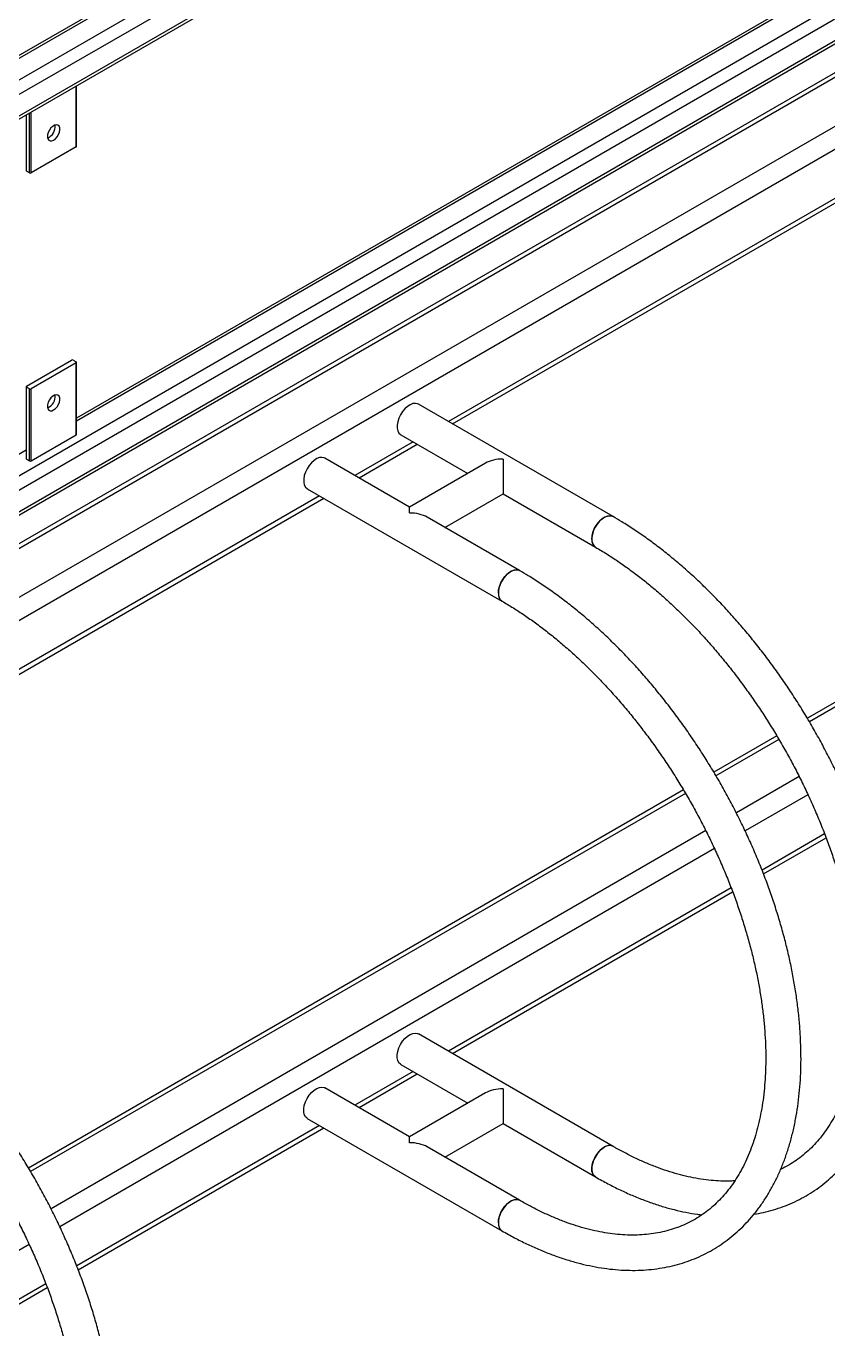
# Model space of a CAD drawing. Header units: millimetres. Extents: x 5333 to 11273, y -3184 to 1016.
# Drawn here: x 10210 to 10574, y -1076 to -485 of the extents above; entities that cross this region are included whole.
import ezdxf

# ---------------------------------------------------------------- set-up
doc = ezdxf.new("R2010")
doc.units = ezdxf.units.MM

# ---------------------------------------------------------------- blocks, each defined once
blk = doc.blocks.new('izometria')
for p, q in [((-1474.34, 2133.13), (-2086.66, 1779.64)), ((-1475.84, 2133.62), (-2084.94, 1781.99)), ((-1462.25, 2123.78), (-2981.76, 1246.59)), ((-1465.86, 2128.23), (-2106.87, 1758.18)), ((-1462.25, 2113.99), (-2981.76, 1236.79)), ((-2981.76, 1235.44), (-1463.35, 2111.99)), ((-1462.25, 1944.14), (-2981.76, 1066.95)), ((-1462.25, 1934.35), (-2981.76, 1057.15)), ((-2981.76, 1055.8), (-1463.35, 1932.35)), ((-1508.6, 1923.92), (-2942.86, 1095.94)), ((-1479.08, 1910.13), (-2981.76, 1042.65)), ((-1477.85, 1908.68), (-2981.76, 1040.49)), ((-1563.2, 1903.55), (-1992.82, 1655.53)), ((-1563.2, 1902.2), (-1992.82, 1654.18)), ((-1458.62, 1897.58), (-2981.76, 1018.28)), ((-1451.02, 1891.51), (-2981.76, 1007.83)), ((-1528.91, 1824.34), (-1824.03, 1653.97)), ((-1822.16, 1652.88), (-1527.03, 1823.26)), ((-1992.97, 1778.62), (-1992.97, 1806.25)), ((-1992.82, 1778.82), (-1992.82, 1806.34)), ((-2015.74, 1793.1), (-2015.74, 1767.8)), ((-2015.6, 1767.6), (-2015.6, 1793.19)), ((-2014.18, 1766.78), (-2014.18, 1794.01)), ((-2013.48, 1766.78), (-2013.48, 1794.41)), ((-1992.97, 1778.62), (-2013.48, 1766.78)), ((-2014.18, 1766.78), (-2015.6, 1767.6)), ((-2015.6, 1670.02), (-1995.09, 1681.86)), ((-1992.97, 1680.63), (-2013.48, 1668.79)), ((-1994.39, 1681.86), (-1992.97, 1681.04)), ((-1992.97, 1647.97), (-1992.97, 1680.63)), ((-1992.82, 1648.17), (-1992.82, 1680.84)), ((-2015.74, 1669.81), (-2015.74, 1637.15)), ((-2014.18, 1668.79), (-2015.6, 1669.61)), ((-2015.6, 1636.95), (-2015.6, 1669.61)), ((-2014.18, 1636.13), (-2014.18, 1668.79)), ((-2013.48, 1636.13), (-2013.48, 1668.79)), ((-1749.26, 1610.8), (-1837.65, 1661.83)), ((-2013.48, 1636.13), (-1992.97, 1647.97)), ((-1840.03, 1644.73), (-1866.46, 1629.47)), ((-1845.65, 1647.97), (-1815.23, 1630.41)), ((-2015.74, 1640.95), (-2445.37, 1392.93)), ((-1864.58, 1628.39), (-1838.16, 1643.65)), ((-2015.6, 1636.95), (-2014.18, 1636.13)), ((-1841.65, 1615.15), (-1880.08, 1637.33)), ((-1807.22, 1635.03), (-1841.65, 1615.15)), ((-1882.46, 1620.24), (-2177.58, 1449.86)), ((-1888.08, 1623.48), (-1799.69, 1572.45)), ((-1825.65, 1605.91), (-1799.22, 1621.17)), ((-1799.22, 1621.17), (-1757.26, 1596.94)), ((-1479.08, 1624.34), (-1661.07, 1519.28)), ((-1477.85, 1622.89), (-1660.12, 1517.67)), ((-2175.71, 1448.78), (-1880.58, 1619.15)), ((-1791.69, 1586.31), (-1833.65, 1610.53)), ((-1674.93, 1511.28), (-1703.5, 1494.79)), ((-1673.98, 1509.67), (-1702.55, 1493.18)), ((-1664.75, 1492.79), (-1693.29, 1476.31)), ((-1717.35, 1486.79), (-2014.62, 1315.18)), ((-1716.4, 1485.18), (-2013.67, 1313.57)), ((-1660.81, 1484.61), (-1689.32, 1468.15)), ((-1707.18, 1468.29), (-2004.42, 1296.7)), ((-1653.23, 1466.78), (-1681.63, 1450.38)), ((-1680.94, 1448.62), (-1652.56, 1465)), ((-1703.23, 1460.12), (-2000.45, 1288.54)), ((-1695.65, 1442.29), (-1824.03, 1368.18)), ((-1822.16, 1367.09), (-1694.99, 1440.51)), ((-1749.26, 1325.01), (-1837.65, 1376.04)), ((-1845.65, 1362.18), (-1815.23, 1344.62)), ((-1840.03, 1358.94), (-1866.46, 1343.68)), ((-1864.58, 1342.6), (-1838.16, 1357.86)), ((-1841.65, 1329.36), (-1880.08, 1351.55)), ((-1807.22, 1349.24), (-1841.65, 1329.36)), ((-1888.08, 1337.69), (-1799.69, 1286.66)), ((-1882.46, 1334.45), (-1992.76, 1270.77)), ((-1992.07, 1269.01), (-1880.58, 1333.36)), ((-1825.65, 1320.13), (-1799.22, 1335.38)), ((-1799.22, 1335.38), (-1757.26, 1311.16)), ((-1791.69, 1300.52), (-1833.65, 1324.74)), ((-2014.36, 1280.51), (-2042.87, 1264.05)), ((-2006.78, 1262.68), (-2035.19, 1246.28)), ((-2034.49, 1244.51), (-2006.11, 1260.9))]:
    blk.add_line(p, q)
at = {"flags": 128}
for points in [[(-2003.23, 1781.68), (-2002.4, 1782.3), (-2001.64, 1783.16), (-2001.02, 1784.18), (-2000.6, 1785.27), (-2000.41, 1786.33), (-2000.47, 1787.26), (-2000.78, 1787.99), (-2001.31, 1788.45), (-2002, 1788.59), (-2002.81, 1788.42), (-2003.65, 1787.93), (-2004.46, 1787.18), (-2005.15, 1786.23), (-2005.68, 1785.16), (-2005.99, 1784.08), (-2006.05, 1783.07), (-2005.86, 1782.23), (-2005.44, 1781.63), (-2004.82, 1781.32), (-2004.06, 1781.34), (-2003.23, 1781.68)], [(-2003.22, 1659.2), (-2002.38, 1659.83), (-2001.62, 1660.69), (-2001.01, 1661.71), (-2000.59, 1662.79), (-2000.4, 1663.85), (-2000.46, 1664.79), (-2000.77, 1665.52), (-2001.29, 1665.97), (-2001.99, 1666.12), (-2002.8, 1665.94), (-2003.64, 1665.45), (-2004.45, 1664.7), (-2005.14, 1663.75), (-2005.67, 1662.69), (-2005.98, 1661.6), (-2006.04, 1660.6), (-2005.85, 1659.75), (-2005.43, 1659.15), (-2004.81, 1658.85), (-2004.05, 1658.87), (-2003.22, 1659.2)], [(-1837.65, 1661.83), (-1837.99, 1661.99), (-1839, 1662.2), (-1840.14, 1662.07), (-1841.34, 1661.6), (-1842.57, 1660.82), (-1843.74, 1659.76), (-1844.82, 1658.47), (-1845.76, 1657.02), (-1846.5, 1655.47), (-1847.01, 1653.89), (-1847.27, 1652.36), (-1847.27, 1650.95), (-1847.01, 1649.72), (-1846.5, 1648.73), (-1845.76, 1648.04), (-1845.65, 1647.97)], [(-1880.08, 1637.33), (-1880.41, 1637.5), (-1881.43, 1637.71), (-1882.56, 1637.57), (-1883.77, 1637.11), (-1884.99, 1636.32), (-1886.17, 1635.27), (-1887.25, 1633.98), (-1888.18, 1632.53), (-1888.92, 1630.98), (-1889.44, 1629.4), (-1889.7, 1627.87), (-1889.7, 1626.45), (-1889.44, 1625.23), (-1888.92, 1624.24), (-1888.18, 1623.54), (-1888.08, 1623.48)], [(-1799.22, 1636.94), (-1799.22, 1635.71), (-1799.22, 1634.31), (-1799.22, 1632.8), (-1799.22, 1631.21), (-1799.22, 1629.6), (-1799.22, 1628.02), (-1799.22, 1626.5), (-1799.22, 1625.11), (-1799.22, 1623.88), (-1799.22, 1622.84), (-1799.22, 1622.04), (-1799.22, 1621.48), (-1799.22, 1621.2), (-1799.22, 1621.17)], [(-1841.65, 1612.45), (-1841.65, 1613.54), (-1841.65, 1614.36), (-1841.65, 1614.91), (-1841.65, 1615.14), (-1841.65, 1615.15)], [(-1758.92, 1600.61), (-1758.79, 1602.09), (-1758.4, 1603.65), (-1757.77, 1605.23), (-1756.92, 1606.74), (-1755.91, 1608.12), (-1754.78, 1609.29), (-1753.57, 1610.22), (-1752.35, 1610.85), (-1751.17, 1611.15), (-1750.09, 1611.11), (-1749.26, 1610.8)], [(-1749.26, 1610.8), (-1749.6, 1610.97), (-1750.61, 1611.17), (-1751.75, 1611.04), (-1752.96, 1610.57), (-1754.18, 1609.79), (-1755.36, 1608.73), (-1756.44, 1607.45), (-1757.37, 1605.99), (-1758.11, 1604.44), (-1758.62, 1602.86), (-1758.89, 1601.33), (-1758.89, 1599.92), (-1758.62, 1598.69), (-1758.11, 1597.71), (-1757.37, 1597.01), (-1757.26, 1596.94)], [(-1801.35, 1576.12), (-1801.21, 1577.6), (-1800.82, 1579.16), (-1800.19, 1580.73), (-1799.35, 1582.25), (-1798.34, 1583.62), (-1797.2, 1584.8), (-1795.99, 1585.73), (-1794.77, 1586.36), (-1793.59, 1586.66), (-1792.51, 1586.62), (-1791.69, 1586.31)], [(-1791.69, 1586.31), (-1792.03, 1586.47), (-1793.04, 1586.68), (-1794.17, 1586.55), (-1795.38, 1586.08), (-1796.6, 1585.3), (-1797.78, 1584.24), (-1798.86, 1582.96), (-1799.8, 1581.5), (-1800.54, 1579.95), (-1801.05, 1578.37), (-1801.31, 1576.84), (-1801.31, 1575.43), (-1801.05, 1574.2), (-1800.54, 1573.22), (-1799.8, 1572.52), (-1799.69, 1572.45)], [(-1845.65, 1362.18), (-1845.76, 1362.25), (-1846.5, 1362.94), (-1847.01, 1363.93), (-1847.27, 1365.16), (-1847.27, 1366.57), (-1847.01, 1368.1), (-1846.5, 1369.68), (-1845.76, 1371.23), (-1844.82, 1372.68), (-1843.74, 1373.97), (-1842.57, 1375.03), (-1841.34, 1375.81), (-1840.14, 1376.28), (-1839, 1376.41), (-1837.99, 1376.2), (-1837.65, 1376.04)], [(-1888.08, 1337.69), (-1888.18, 1337.75), (-1888.92, 1338.45), (-1889.44, 1339.44), (-1889.7, 1340.66), (-1889.7, 1342.08), (-1889.44, 1343.61), (-1888.92, 1345.19), (-1888.18, 1346.74), (-1887.25, 1348.19), (-1886.17, 1349.48), (-1884.99, 1350.54), (-1883.77, 1351.32), (-1882.56, 1351.79), (-1881.43, 1351.92), (-1880.41, 1351.71), (-1880.08, 1351.55)], [(-1799.22, 1351.15), (-1799.22, 1349.92), (-1799.22, 1348.52), (-1799.22, 1347.01), (-1799.22, 1345.42), (-1799.22, 1343.81), (-1799.22, 1342.23), (-1799.22, 1340.71), (-1799.22, 1339.32), (-1799.22, 1338.09), (-1799.22, 1337.05), (-1799.22, 1336.25), (-1799.22, 1335.69), (-1799.22, 1335.42), (-1799.22, 1335.38)], [(-1841.65, 1326.66), (-1841.65, 1327.75), (-1841.65, 1328.58), (-1841.65, 1329.12), (-1841.65, 1329.35), (-1841.65, 1329.36)], [(-1749.26, 1325.01), (-1749.37, 1325.07), (-1750.35, 1325.36), (-1751.46, 1325.32), (-1752.65, 1324.93), (-1753.87, 1324.23), (-1755.07, 1323.23), (-1756.18, 1322), (-1757.15, 1320.58), (-1757.94, 1319.05), (-1758.52, 1317.47), (-1758.84, 1315.92), (-1758.91, 1314.47), (-1758.71, 1313.19), (-1758.26, 1312.14), (-1757.57, 1311.37), (-1757.26, 1311.16)], [(-1757.26, 1311.16), (-1757.94, 1311.72), (-1758.52, 1312.63), (-1758.84, 1313.8), (-1758.91, 1315.18), (-1758.71, 1316.69), (-1758.26, 1318.26), (-1757.57, 1319.82), (-1756.69, 1321.31), (-1755.64, 1322.64), (-1754.48, 1323.76), (-1753.26, 1324.62)], [(-1801.35, 1290.33), (-1801.21, 1291.81), (-1800.82, 1293.37), (-1800.19, 1294.95), (-1799.35, 1296.46), (-1798.34, 1297.83), (-1797.2, 1299.01), (-1795.99, 1299.94), (-1794.77, 1300.57), (-1793.59, 1300.87), (-1792.51, 1300.83), (-1791.69, 1300.52)], [(-1791.69, 1300.52), (-1792.03, 1300.68), (-1793.04, 1300.89), (-1794.17, 1300.76), (-1795.38, 1300.29), (-1796.6, 1299.51), (-1797.78, 1298.45), (-1798.86, 1297.17), (-1799.8, 1295.71), (-1800.54, 1294.16), (-1801.05, 1292.58), (-1801.31, 1291.05), (-1801.31, 1289.64), (-1801.05, 1288.41), (-1800.54, 1287.43), (-1799.8, 1286.73), (-1799.69, 1286.66)]]:
    blk.add_lwpolyline(points, dxfattribs=at)
for centre, radius, start, end in [((-2008.17, 1787.79), 5.62, 292.86563, 7.13971), ((-1993.07, 1778.85), 0.251, 294.37933, 354.30184), ((-2015.49, 1767.82), 0.251, 185.68543, 245.63395), ((-2013.83, 1767.46), 0.769, 242.60971, 297.38986), ((-1994.74, 1681.17), 0.769, 62.60971, 117.38986), ((-1993.05, 1680.84), 0.218, 290.78466, 69.21661), ((-2015.52, 1669.81), 0.218, 110.78466, 249.21661), ((-2013.83, 1669.48), 0.769, 242.60971, 297.38986), ((-2008.16, 1665.32), 5.62, 292.86619, 7.13936), ((-1993.07, 1648.2), 0.251, 294.37933, 354.30184), ((-2015.49, 1637.18), 0.251, 185.68543, 245.63395), ((-2013.83, 1636.81), 0.769, 242.60971, 297.38986), ((-1754.98, 1600.18), 3.96, 173.82202, 234.80486), ((-1797.41, 1575.69), 3.96, 173.82007, 234.8075), ((-1750.93, 1321.42), 3.96, 65.16043, 126.17895), ((-1797.41, 1289.9), 3.96, 173.81782, 234.83294)]:
    blk.add_arc(centre, radius, start, end)
for centre, start_param, end_param in [((-1799.22, 1630.41), 1.570796, 2.356113), ((-1841.65, 1605.91), 0.785479, 1.570796), ((-1799.22, 1344.62), 1.570796, 2.356113), ((-1841.65, 1320.13), 0.785479, 1.570796)]:
    blk.add_ellipse(centre, major_axis=(11.31, 0), ratio=0.577382, start_param=start_param, end_param=end_param)
for points, knots in [([(-1685.29, 1294.23), (-1683.87, 1294.48), (-1680.88, 1295), (-1676.46, 1296.16), (-1672.04, 1297.62), (-1667.76, 1299.37), (-1663.63, 1301.4), (-1659.67, 1303.7), (-1655.87, 1306.26), (-1652.24, 1309.1), (-1648.79, 1312.19), (-1645.52, 1315.54), (-1642.44, 1319.14), (-1639.54, 1322.99), (-1636.85, 1327.08), (-1634.36, 1331.41), (-1632.07, 1335.96), (-1630, 1340.74), (-1628.15, 1345.73), (-1626.51, 1350.93), (-1625.11, 1356.32), (-1623.93, 1361.89), (-1622.98, 1367.63), (-1622.26, 1373.54), (-1621.77, 1379.6), (-1621.52, 1385.79), (-1621.5, 1392.11), (-1621.71, 1398.55), (-1622.15, 1405.09), (-1622.82, 1411.73), (-1623.71, 1418.44), (-1624.83, 1425.23), (-1626.17, 1432.07), (-1627.74, 1438.96), (-1629.51, 1445.88), (-1631.5, 1452.83), (-1633.7, 1459.79), (-1636.1, 1466.75), (-1638.7, 1473.7), (-1641.5, 1480.63), (-1644.48, 1487.52), (-1647.65, 1494.36), (-1651.01, 1501.15), (-1654.53, 1507.87), (-1658.23, 1514.51), (-1662.08, 1521.06), (-1666.09, 1527.51), (-1670.25, 1533.84), (-1674.55, 1540.05), (-1678.99, 1546.13), (-1683.55, 1552.06), (-1688.23, 1557.83), (-1693.02, 1563.44), (-1697.92, 1568.88), (-1702.91, 1574.13), (-1708, 1579.19), (-1713.16, 1584.05), (-1718.39, 1588.7), (-1723.69, 1593.13), (-1729.04, 1597.34), (-1734.44, 1601.31), (-1739.88, 1605.03), (-1744.82, 1608.19), (-1747.96, 1610.03), (-1749.26, 1610.8)], [0, 0, 0, 0, 0.0144221, 0.0303176, 0.0461473, 0.0619213, 0.0776533, 0.0933594, 0.1090572, 0.124759, 0.1404825, 0.1562439, 0.1720567, 0.1879313, 0.2038742, 0.2198881, 0.2359722, 0.2521226, 0.268333, 0.2845958, 0.3009022, 0.3172437, 0.3336123, 0.3500002, 0.3664013, 0.38281, 0.399222, 0.4156331, 0.4320408, 0.4484434, 0.4648399, 0.4812295, 0.4976119, 0.5139871, 0.5303552, 0.5467167, 0.5630718, 0.5794211, 0.5957653, 0.612105, 0.6284408, 0.6447735, 0.6611037, 0.6774324, 0.69376, 0.7100874, 0.7264152, 0.7427441, 0.7590747, 0.7754079, 0.7917443, 0.8080847, 0.8244299, 0.8407804, 0.8571371, 0.8735006, 0.8898715, 0.9062502, 0.9226372, 0.9390328, 0.955437, 0.9718497, 0.9882702, 1, 1, 1, 1]), ([(-1757.26, 1596.94), (-1756.38, 1596.43), (-1753.83, 1594.94), (-1749.6, 1592.27), (-1744.57, 1588.87), (-1739.55, 1585.22), (-1734.55, 1581.33), (-1729.58, 1577.22), (-1724.66, 1572.88), (-1719.79, 1568.33), (-1714.98, 1563.58), (-1710.24, 1558.63), (-1705.58, 1553.49), (-1701.01, 1548.17), (-1696.54, 1542.69), (-1692.18, 1537.04), (-1687.93, 1531.25), (-1683.81, 1525.33), (-1679.82, 1519.28), (-1675.98, 1513.12), (-1672.28, 1506.86), (-1668.74, 1500.51), (-1665.36, 1494.08), (-1662.15, 1487.59), (-1659.12, 1481.05), (-1656.27, 1474.47), (-1653.6, 1467.87), (-1651.12, 1461.25), (-1648.85, 1454.63), (-1646.77, 1448.03), (-1644.89, 1441.45), (-1643.22, 1434.92), (-1641.76, 1428.43), (-1640.51, 1422.01), (-1639.48, 1415.67), (-1638.66, 1409.42), (-1638.06, 1403.27), (-1637.67, 1397.24), (-1637.49, 1391.33), (-1637.53, 1385.56), (-1637.79, 1379.94), (-1638.25, 1374.48), (-1638.92, 1369.19), (-1639.8, 1364.07), (-1640.89, 1359.15), (-1642.17, 1354.42), (-1643.65, 1349.89), (-1645.32, 1345.57), (-1647.18, 1341.47), (-1649.22, 1337.59), (-1651.45, 1333.93), (-1653.87, 1330.51), (-1656.46, 1327.31), (-1659.23, 1324.36), (-1662.18, 1321.65), (-1665.31, 1319.18), (-1668.62, 1316.99), (-1671.26, 1315.45), (-1672.84, 1314.74), (-1673.21, 1314.57)], [0, 0, 0, 0, 0.009313, 0.02708, 0.044855, 0.062637, 0.080428, 0.098228, 0.116038, 0.133857, 0.151684, 0.169521, 0.187365, 0.205216, 0.223073, 0.240936, 0.258804, 0.276676, 0.294551, 0.312428, 0.330306, 0.348184, 0.366062, 0.383938, 0.401812, 0.419682, 0.437548, 0.455408, 0.473262, 0.491109, 0.508949, 0.52678, 0.544602, 0.562413, 0.580215, 0.598006, 0.615786, 0.633555, 0.651315, 0.669066, 0.68681, 0.704549, 0.722287, 0.740028, 0.757777, 0.775541, 0.79333, 0.811155, 0.829029, 0.846968, 0.864989, 0.883108, 0.901341, 0.919702, 0.938194, 0.956813, 0.975538, 0.994337, 1, 1, 1, 1]), ([(-1799.69, 1286.66), (-1798.72, 1286.11), (-1795.92, 1284.52), (-1791.29, 1282.08), (-1785.79, 1279.45), (-1780.3, 1277.1), (-1774.82, 1275.03), (-1769.38, 1273.24), (-1763.98, 1271.74), (-1758.62, 1270.54), (-1753.33, 1269.63), (-1748.11, 1269.03), (-1742.97, 1268.72), (-1737.93, 1268.72), (-1732.99, 1269.01), (-1728.16, 1269.6), (-1723.46, 1270.49), (-1718.89, 1271.67), (-1714.46, 1273.13), (-1710.18, 1274.88), (-1706.06, 1276.9), (-1702.09, 1279.2), (-1698.29, 1281.77), (-1694.67, 1284.61), (-1691.22, 1287.7), (-1687.95, 1291.05), (-1684.86, 1294.65), (-1681.97, 1298.5), (-1679.28, 1302.59), (-1676.78, 1306.91), (-1674.5, 1311.47), (-1672.43, 1316.25), (-1670.57, 1321.24), (-1668.94, 1326.43), (-1667.53, 1331.82), (-1666.35, 1337.4), (-1665.4, 1343.14), (-1664.69, 1349.05), (-1664.2, 1355.11), (-1663.95, 1361.3), (-1663.93, 1367.62), (-1664.14, 1374.06), (-1664.58, 1380.6), (-1665.24, 1387.23), (-1666.14, 1393.95), (-1667.26, 1400.73), (-1668.6, 1407.58), (-1670.16, 1414.47), (-1671.94, 1421.39), (-1673.93, 1428.34), (-1676.12, 1435.3), (-1678.52, 1442.26), (-1681.13, 1449.21), (-1683.92, 1456.13), (-1686.91, 1463.03), (-1690.08, 1469.87), (-1693.43, 1476.66), (-1696.96, 1483.38), (-1700.65, 1490.02), (-1704.51, 1496.57), (-1708.52, 1503.02), (-1712.68, 1509.35), (-1716.98, 1515.56), (-1721.41, 1521.63), (-1725.97, 1527.56), (-1730.65, 1533.34), (-1735.45, 1538.95), (-1740.35, 1544.39), (-1745.34, 1549.64), (-1750.42, 1554.7), (-1755.58, 1559.56), (-1760.82, 1564.21), (-1766.12, 1568.64), (-1771.47, 1572.84), (-1776.87, 1576.82), (-1782.3, 1580.54), (-1787.25, 1583.7), (-1790.38, 1585.54), (-1791.69, 1586.31)], [0, 0, 0, 0, 0.007103, 0.020545, 0.033992, 0.047438, 0.060878, 0.074309, 0.087726, 0.101121, 0.114488, 0.12782, 0.141109, 0.154347, 0.16753, 0.180654, 0.193717, 0.20672, 0.21967, 0.232575, 0.245445, 0.258294, 0.271136, 0.283981, 0.296844, 0.309738, 0.322675, 0.335661, 0.348704, 0.361805, 0.374963, 0.388175, 0.401436, 0.414741, 0.428081, 0.441449, 0.45484, 0.468247, 0.481664, 0.495088, 0.508514, 0.52194, 0.535363, 0.548782, 0.562195, 0.575603, 0.589005, 0.602402, 0.615792, 0.629177, 0.642557, 0.655932, 0.669303, 0.68267, 0.696034, 0.709396, 0.722755, 0.736113, 0.749471, 0.762828, 0.776185, 0.789544, 0.802903, 0.816265, 0.82963, 0.842998, 0.856369, 0.869745, 0.883126, 0.896513, 0.909906, 0.923305, 0.936711, 0.950124, 0.963544, 0.976971, 0.990404, 1, 1, 1, 1]), ([(-1799.69, 1572.45), (-1798.81, 1571.94), (-1796.26, 1570.45), (-1792.02, 1567.78), (-1786.99, 1564.38), (-1781.97, 1560.73), (-1776.98, 1556.84), (-1772.01, 1552.73), (-1767.09, 1548.39), (-1762.21, 1543.84), (-1757.4, 1539.09), (-1752.66, 1534.14), (-1748, 1529), (-1743.43, 1523.68), (-1738.96, 1518.19), (-1734.6, 1512.55), (-1730.36, 1506.76), (-1726.24, 1500.84), (-1722.25, 1494.79), (-1718.4, 1488.63), (-1714.71, 1482.37), (-1711.17, 1476.02), (-1707.79, 1469.59), (-1704.58, 1463.1), (-1701.55, 1456.56), (-1698.69, 1449.98), (-1696.03, 1443.37), (-1693.55, 1436.76), (-1691.27, 1430.14), (-1689.19, 1423.54), (-1687.32, 1416.96), (-1685.65, 1410.43), (-1684.19, 1403.94), (-1682.94, 1397.52), (-1681.91, 1391.18), (-1681.09, 1384.93), (-1680.48, 1378.78), (-1680.09, 1372.75), (-1679.92, 1366.84), (-1679.96, 1361.07), (-1680.21, 1355.45), (-1680.68, 1349.99), (-1681.35, 1344.69), (-1682.23, 1339.58), (-1683.31, 1334.65), (-1684.6, 1329.92), (-1686.07, 1325.4), (-1687.74, 1321.08), (-1689.6, 1316.98), (-1691.65, 1313.1), (-1693.88, 1309.44), (-1696.29, 1306.01), (-1698.89, 1302.82), (-1701.66, 1299.87), (-1704.61, 1297.15), (-1707.74, 1294.69), (-1711.04, 1292.48), (-1714.51, 1290.54), (-1718.15, 1288.87), (-1721.93, 1287.47), (-1725.85, 1286.36), (-1729.9, 1285.53), (-1734.07, 1284.98), (-1738.34, 1284.71), (-1742.72, 1284.73), (-1747.2, 1285.01), (-1751.76, 1285.58), (-1756.41, 1286.42), (-1761.14, 1287.54), (-1765.93, 1288.92), (-1770.78, 1290.58), (-1775.69, 1292.51), (-1780.64, 1294.7), (-1785.54, 1297.12), (-1789.23, 1299.11), (-1791.25, 1300.27), (-1791.69, 1300.52)], [0, 0, 0, 0, 0.007128, 0.020725, 0.034329, 0.047938, 0.061555, 0.075178, 0.088808, 0.102445, 0.116089, 0.12974, 0.143397, 0.157059, 0.170726, 0.184397, 0.198072, 0.21175, 0.22543, 0.239112, 0.252795, 0.266478, 0.28016, 0.293842, 0.307521, 0.321197, 0.334871, 0.34854, 0.362204, 0.375863, 0.389517, 0.403163, 0.416803, 0.430435, 0.444059, 0.457675, 0.471283, 0.484882, 0.498474, 0.51206, 0.52564, 0.539216, 0.552792, 0.56637, 0.579953, 0.593549, 0.607164, 0.620806, 0.634486, 0.648215, 0.662007, 0.675874, 0.689829, 0.70388, 0.718033, 0.732283, 0.746614, 0.761001, 0.775408, 0.789784, 0.804098, 0.818326, 0.832456, 0.846487, 0.860424, 0.87428, 0.888065, 0.901794, 0.915479, 0.929131, 0.942758, 0.95637, 0.969972, 0.983569, 0.996441, 1, 1, 1, 1]), ([(-2038.84, 1090.13), (-2037.42, 1090.38), (-2034.43, 1090.9), (-2030.02, 1092.06), (-2025.59, 1093.52), (-2021.31, 1095.27), (-2017.18, 1097.29), (-2013.22, 1099.59), (-2009.42, 1102.16), (-2005.79, 1105), (-2002.34, 1108.09), (-1999.07, 1111.44), (-1995.99, 1115.04), (-1993.1, 1118.89), (-1990.4, 1122.98), (-1987.91, 1127.3), (-1985.63, 1131.86), (-1983.56, 1136.64), (-1981.7, 1141.63), (-1980.07, 1146.82), (-1978.66, 1152.21), (-1977.48, 1157.79), (-1976.53, 1163.53), (-1975.81, 1169.44), (-1975.33, 1175.5), (-1975.07, 1181.69), (-1975.05, 1188.01), (-1975.26, 1194.45), (-1975.7, 1200.99), (-1976.37, 1207.62), (-1977.27, 1214.34), (-1978.39, 1221.12), (-1979.73, 1227.97), (-1981.29, 1234.86), (-1983.07, 1241.78), (-1985.05, 1248.73), (-1987.25, 1255.69), (-1989.65, 1262.65), (-1992.25, 1269.6), (-1995.05, 1276.52), (-1998.04, 1283.42), (-2001.21, 1290.26), (-2004.56, 1297.05), (-2008.09, 1303.77), (-2011.78, 1310.41), (-2015.63, 1316.96), (-2019.64, 1323.41), (-2023.8, 1329.74), (-2028.1, 1335.95), (-2032.54, 1342.02), (-2037.1, 1347.95), (-2041.78, 1353.73), (-2046.58, 1359.34), (-2051.47, 1364.78), (-2056.47, 1370.03), (-2061.55, 1375.09), (-2066.71, 1379.95), (-2071.95, 1384.6), (-2077.24, 1389.03), (-2082.6, 1393.23), (-2087.99, 1397.21), (-2093.43, 1400.93), (-2098.38, 1404.09), (-2101.51, 1405.93), (-2102.82, 1406.7)], [0, 0, 0, 0, 0.014422, 0.030318, 0.046147, 0.061921, 0.077653, 0.093359, 0.109057, 0.124759, 0.140483, 0.156244, 0.172057, 0.187931, 0.203874, 0.219888, 0.235972, 0.252123, 0.268333, 0.284596, 0.300902, 0.317244, 0.333612, 0.35, 0.366401, 0.38281, 0.399222, 0.415633, 0.432041, 0.448443, 0.46484, 0.481229, 0.497612, 0.513987, 0.530355, 0.546717, 0.563072, 0.579421, 0.595765, 0.612105, 0.628441, 0.644773, 0.661104, 0.677432, 0.69376, 0.710087, 0.726415, 0.742744, 0.759075, 0.775408, 0.791744, 0.808085, 0.82443, 0.84078, 0.857137, 0.873501, 0.889871, 0.90625, 0.922637, 0.939033, 0.955437, 0.97185, 0.98827, 1, 1, 1, 1]), ([(-2110.81, 1392.84), (-2109.94, 1392.33), (-2107.38, 1390.84), (-2103.15, 1388.17), (-2098.12, 1384.77), (-2093.1, 1381.12), (-2088.1, 1377.23), (-2083.14, 1373.12), (-2078.21, 1368.78), (-2073.34, 1364.23), (-2068.53, 1359.48), (-2063.79, 1354.53), (-2059.13, 1349.39), (-2054.56, 1344.07), (-2050.09, 1338.58), (-2045.73, 1332.94), (-2041.48, 1327.15), (-2037.36, 1321.23), (-2033.38, 1315.18), (-2029.53, 1309.02), (-2025.83, 1302.76), (-2022.29, 1296.41), (-2018.92, 1289.98), (-2015.71, 1283.49), (-2012.67, 1276.95), (-2009.82, 1270.37), (-2007.15, 1263.76), (-2004.68, 1257.15), (-2002.4, 1250.53), (-2000.32, 1243.93), (-1998.44, 1237.35), (-1996.78, 1230.82), (-1995.32, 1224.33), (-1994.07, 1217.91), (-1993.03, 1211.57), (-1992.21, 1205.32), (-1991.61, 1199.17), (-1991.22, 1193.14), (-1991.05, 1187.23), (-1991.09, 1181.46), (-1991.34, 1175.84), (-1991.8, 1170.38), (-1992.48, 1165.08), (-1993.36, 1159.97), (-1994.44, 1155.04), (-1995.72, 1150.31), (-1997.2, 1145.79), (-1998.87, 1141.47), (-2000.73, 1137.37), (-2002.78, 1133.49), (-2005.01, 1129.83), (-2007.42, 1126.4), (-2010.01, 1123.21), (-2012.78, 1120.26), (-2015.74, 1117.54), (-2018.86, 1115.08), (-2022.17, 1112.89), (-2024.81, 1111.35), (-2026.39, 1110.64), (-2026.76, 1110.47)], [0, 0, 0, 0, 0.0093133, 0.0270801, 0.0448548, 0.0626372, 0.0804281, 0.0982284, 0.1160379, 0.1338567, 0.1516845, 0.1695206, 0.1873647, 0.2052158, 0.2230733, 0.2409364, 0.2588043, 0.276676, 0.2945508, 0.3124276, 0.3303058, 0.3481843, 0.3660622, 0.3839383, 0.4018118, 0.4196819, 0.4375476, 0.4554079, 0.4732622, 0.4911095, 0.508949, 0.52678, 0.5446017, 0.5624135, 0.5802149, 0.5980057, 0.6157857, 0.6335552, 0.6513148, 0.6690656, 0.6868095, 0.704549, 0.7222874, 0.740028, 0.7577768, 0.7755411, 0.79333, 0.8111551, 0.8290294, 0.8469685, 0.8649888, 0.8831078, 0.9013414, 0.9197018, 0.9381941, 0.9568128, 0.9755383, 0.9943369, 1, 1, 1, 1]), ([(-1693.99, 1309.37), (-1694.64, 1309.33), (-1696.7, 1309.18), (-1700.3, 1309.23), (-1704.77, 1309.5), (-1709.34, 1310.07), (-1713.99, 1310.91), (-1718.71, 1312.03), (-1723.5, 1313.42), (-1728.36, 1315.07), (-1733.26, 1317), (-1738.22, 1319.19), (-1743.11, 1321.61), (-1746.8, 1323.6), (-1748.82, 1324.76), (-1749.26, 1325.01)], [0, 0, 0, 0, 0.040297, 0.12743, 0.214047, 0.300229, 0.386057, 0.471609, 0.556953, 0.642148, 0.727242, 0.812275, 0.897277, 0.977749, 1, 1, 1, 1]), ([(-1757.26, 1311.16), (-1756.29, 1310.6), (-1753.5, 1309.01), (-1748.86, 1306.58), (-1743.36, 1303.95), (-1737.87, 1301.59), (-1732.4, 1299.52), (-1726.96, 1297.73), (-1721.55, 1296.23), (-1716.2, 1295.04), (-1711.99, 1294.28), (-1709.6, 1294.02), (-1708.94, 1293.95)], [0, 0, 0, 0, 0.059436, 0.171913, 0.284428, 0.396932, 0.509395, 0.621779, 0.734041, 0.846126, 0.957976, 1, 1, 1, 1])]:
    blk.add_open_spline(points, degree=3, knots=knots)

msp = doc.modelspace()

# ---------------------------------------------------------------- block references
msp.add_blockref('izometria', (12225.79, -2318.12))

doc.saveas('drawing.dxf')
